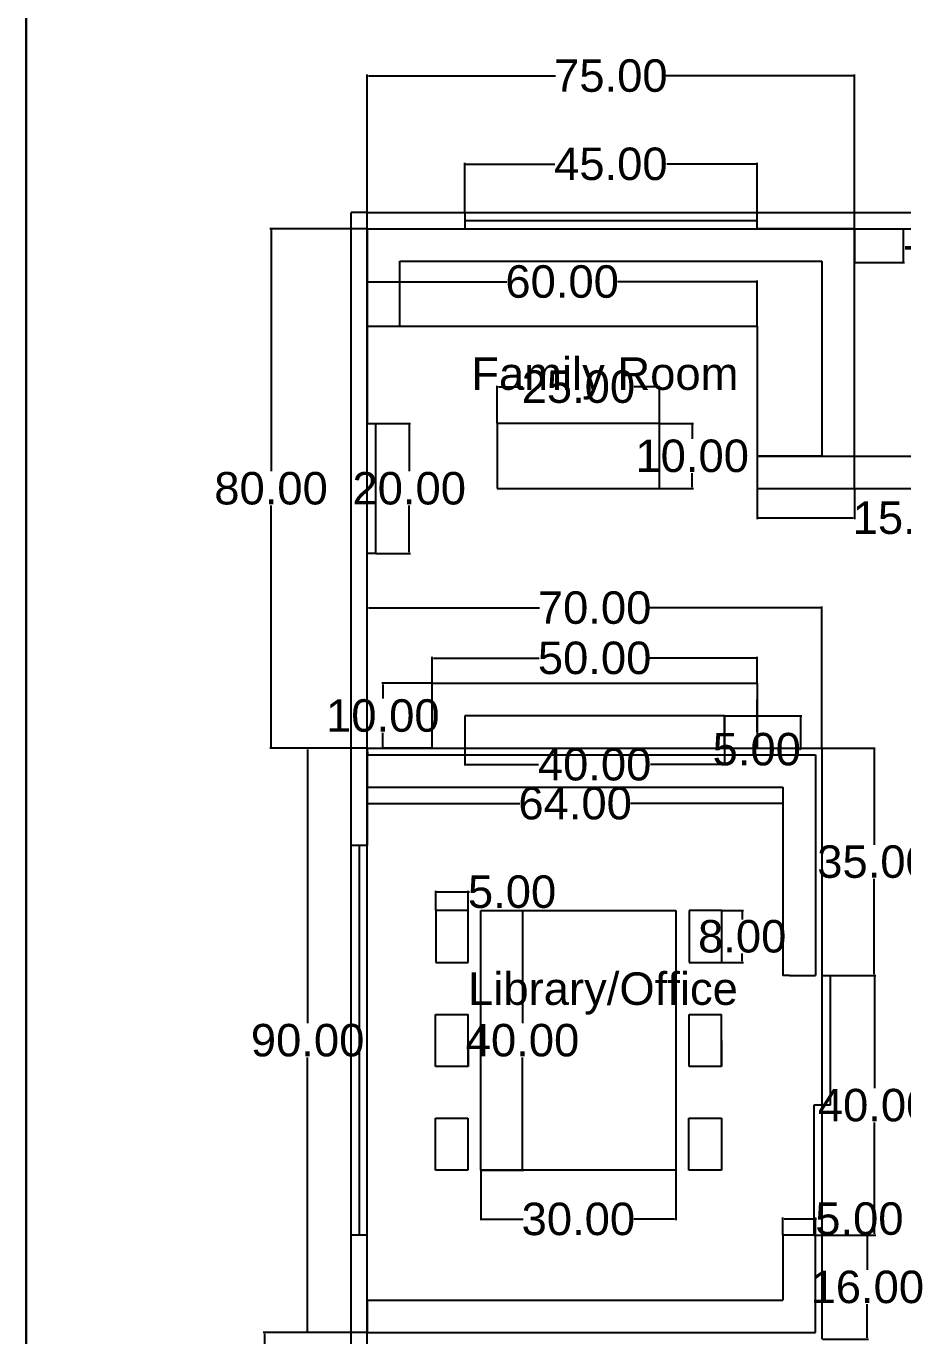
# Model space of a CAD drawing. Header units: millimetres. Extents: x 0 to 1000, y 0 to 1100.
# Drawn here: x 0 to 134.9, y 244.5 to 446.2 of the extents above; entities that cross this region are included whole.
import ezdxf

# ---------------------------------------------------------------- set-up
doc = ezdxf.new("R2010")
doc.units = ezdxf.units.MM
doc.header["$MEASUREMENT"] = 0
for name, color, linetype in [('2d1', 3, 'Continuous'), ('2ddim', 2, 'Continuous'), ('2ddimfurn', 2, 'Continuous'), ('2dfurn1', 130, 'Continuous'), ('text', 255, 'Continuous')]:
    doc.layers.add(name, color=color, linetype=linetype)
doc.styles.get("Standard").update_dxf_attribs({"font": 'Arial.ttf'})
doc.dimstyles.get("Standard").update_dxf_attribs({"dimtxt": 5, "dimasz": 0.18, "dimexe": 0.18, "dimexo": 0.0625, "dimgap": 0.09, "dimtad": 0, "dimtih": 1, "dimtoh": 1, "dimzin": 0, "dimdsep": 46, "dimtxsty": 'Standard', "dimcen": 0.09, "dimadec": 0, "dimazin": 0, "dimtfac": 1, "dimtofl": 0, "dimtmove": 0, "dimatfit": 3, "dimfxl": 1, "dimtolj": 1, "dimtzin": 0, "dimarcsym": 0})

# ---------------------------------------------------------------- blocks, each defined once
blk = doc.blocks.new('*D29')
at = {"layer": '2ddim', "color": 0, "lineweight": -2, "transparency": 16777216}
for p, q in [((127.5, 414.94), (127.5, 409.63)), ((135, 414.94), (135, 409.63)), ((127.68, 409.81), (134.82, 409.81)), ((135, 409.81), (135.18, 409.81))]:
    blk.add_line(p, q, dxfattribs=at)
at = {"layer": '2ddim', "color": 0, "transparency": 16777216}
for points in [[(127.68, 409.84), (127.68, 409.78), (127.5, 409.81)], [(134.82, 409.84), (134.82, 409.78), (135, 409.81)]]:
    blk.add_solid(points, dxfattribs=at)
at = {"layer": '2ddim', "color": 0, "transparency": 16777216, "insert": (141.73, 409.81), "char_height": 5, "attachment_point": 5}
blk.add_mtext('\\A1;7.50', dxfattribs=at)
blk = doc.blocks.new('*D30')
at = {"layer": '2ddim', "color": 0, "lineweight": -2, "transparency": 16777216}
for p, q in [((67.5, 417.56), (67.5, 425.15)), ((67.68, 424.97), (81.38, 424.97)), ((112.32, 424.97), (98.62, 424.97)), ((112.5, 417.56), (112.5, 425.15))]:
    blk.add_line(p, q, dxfattribs=at)
at = {"layer": '2ddim', "color": 0, "transparency": 16777216}
for points in [[(67.68, 425), (67.68, 424.94), (67.5, 424.97)], [(112.32, 425), (112.32, 424.94), (112.5, 424.97)]]:
    blk.add_solid(points, dxfattribs=at)
at = {"layer": '2ddim', "color": 0, "transparency": 16777216, "insert": (90, 424.97), "char_height": 5, "attachment_point": 5}
blk.add_mtext('\\A1;45.00', dxfattribs=at)
blk = doc.blocks.new('*D31')
at = {"layer": '2ddim', "color": 0, "lineweight": -2, "transparency": 16777216}
for p, q in [((52.5, 415.06), (52.5, 438.74)), ((52.68, 438.56), (81.5, 438.56)), ((127.32, 438.56), (98.5, 438.56)), ((127.5, 415.06), (127.5, 438.74))]:
    blk.add_line(p, q, dxfattribs=at)
at = {"layer": '2ddim', "color": 0, "transparency": 16777216}
for points in [[(52.68, 438.59), (52.68, 438.53), (52.5, 438.56)], [(127.32, 438.59), (127.32, 438.53), (127.5, 438.56)]]:
    blk.add_solid(points, dxfattribs=at)
at = {"layer": '2ddim', "color": 0, "transparency": 16777216, "insert": (90, 438.56), "char_height": 5, "attachment_point": 5}
blk.add_mtext('\\A1;75.00', dxfattribs=at)
blk = doc.blocks.new('*D32')
at = {"layer": '2ddim', "color": 0, "lineweight": -2, "transparency": 16777216}
for p, q in [((52.5, 335.06), (52.5, 356.8)), ((52.68, 356.62), (79, 356.62)), ((122.32, 356.62), (96, 356.62)), ((122.5, 335.06), (122.5, 356.8))]:
    blk.add_line(p, q, dxfattribs=at)
at = {"layer": '2ddim', "color": 0, "transparency": 16777216}
for points in [[(52.68, 356.65), (52.68, 356.59), (52.5, 356.62)], [(122.32, 356.65), (122.32, 356.59), (122.5, 356.62)]]:
    blk.add_solid(points, dxfattribs=at)
at = {"layer": '2ddim', "color": 0, "transparency": 16777216, "insert": (87.5, 356.62), "char_height": 5, "attachment_point": 5}
blk.add_mtext('\\A1;70.00', dxfattribs=at)
blk = doc.blocks.new('*D34')
at = {"layer": '2ddim', "color": 0, "lineweight": -2, "transparency": 16777216}
for p, q in [((52.44, 335), (43.14, 335)), ((43.32, 334.82), (43.32, 292.64)), ((43.32, 245.18), (43.32, 287.36)), ((52.44, 245), (43.14, 245))]:
    blk.add_line(p, q, dxfattribs=at)
at = {"layer": '2ddim', "color": 0, "transparency": 16777216}
for points in [[(43.29, 334.82), (43.35, 334.82), (43.32, 335)], [(43.29, 245.18), (43.35, 245.18), (43.32, 245)]]:
    blk.add_solid(points, dxfattribs=at)
at = {"layer": '2ddim', "color": 0, "transparency": 16777216, "insert": (43.32, 290), "char_height": 5, "attachment_point": 5}
blk.add_mtext('\\A1;90.00', dxfattribs=at)
blk = doc.blocks.new('*D35')
at = {"layer": '2ddim', "color": 0, "lineweight": -2, "transparency": 16777216}
for p, q in [((52.44, 245), (36.48, 245)), ((36.66, 244.82), (36.66, 202.64)), ((36.66, 155.18), (36.66, 197.36)), ((52.44, 155), (36.48, 155))]:
    blk.add_line(p, q, dxfattribs=at)
at = {"layer": '2ddim', "color": 0, "transparency": 16777216}
for points in [[(36.63, 244.82), (36.69, 244.82), (36.66, 245)], [(36.63, 155.18), (36.69, 155.18), (36.66, 155)]]:
    blk.add_solid(points, dxfattribs=at)
at = {"layer": '2ddim', "color": 0, "transparency": 16777216, "insert": (36.66, 200), "char_height": 5, "attachment_point": 5}
blk.add_mtext('\\A1;90.00', dxfattribs=at)
blk = doc.blocks.new('*D36')
at = {"layer": '2ddim', "color": 0, "lineweight": -2, "transparency": 16777216}
for p, q in [((52.46, 415), (37.51, 415)), ((37.69, 414.82), (37.69, 377.64)), ((37.69, 335.18), (37.69, 372.36)), ((52.46, 335), (37.51, 335))]:
    blk.add_line(p, q, dxfattribs=at)
at = {"layer": '2ddim', "color": 0, "transparency": 16777216}
for points in [[(37.66, 414.82), (37.72, 414.82), (37.69, 415)], [(37.66, 335.18), (37.72, 335.18), (37.69, 335)]]:
    blk.add_solid(points, dxfattribs=at)
at = {"layer": '2ddim', "color": 0, "transparency": 16777216, "insert": (37.69, 375), "char_height": 5, "attachment_point": 5}
blk.add_mtext('\\A1;80.00', dxfattribs=at)
blk = doc.blocks.new('*D56')
at = {"layer": '2ddim', "color": 0, "lineweight": -2, "transparency": 16777216}
for p, q in [((122.56, 335), (130.69, 335)), ((130.51, 334.82), (130.51, 320.14)), ((130.51, 300.18), (130.51, 314.86)), ((122.56, 300), (130.69, 300))]:
    blk.add_line(p, q, dxfattribs=at)
at = {"layer": '2ddim', "color": 0, "transparency": 16777216}
for points in [[(130.48, 334.82), (130.54, 334.82), (130.51, 335)], [(130.48, 300.18), (130.54, 300.18), (130.51, 300)]]:
    blk.add_solid(points, dxfattribs=at)
at = {"layer": '2ddim', "color": 0, "transparency": 16777216, "insert": (130.51, 317.5), "char_height": 5, "attachment_point": 5}
blk.add_mtext('\\A1;35.00', dxfattribs=at)
blk = doc.blocks.new('*D57')
at = {"layer": '2ddim', "color": 0, "lineweight": -2, "transparency": 16777216}
for p, q in [((122.56, 300), (130.78, 300)), ((130.6, 299.82), (130.6, 282.64)), ((130.6, 260.18), (130.6, 277.36)), ((122.56, 260), (130.78, 260))]:
    blk.add_line(p, q, dxfattribs=at)
at = {"layer": '2ddim', "color": 0, "transparency": 16777216}
for points in [[(130.57, 299.82), (130.63, 299.82), (130.6, 300)], [(130.57, 260.18), (130.63, 260.18), (130.6, 260)]]:
    blk.add_solid(points, dxfattribs=at)
at = {"layer": '2ddim', "color": 0, "transparency": 16777216, "insert": (130.6, 280), "char_height": 5, "attachment_point": 5}
blk.add_mtext('\\A1;40.00', dxfattribs=at)
blk = doc.blocks.new('*D58')
at = {"layer": '2ddim', "color": 0, "lineweight": -2, "transparency": 16777216}
for p, q in [((122.56, 260), (129.66, 260)), ((129.48, 259.82), (129.48, 254.64)), ((129.48, 244.18), (129.48, 249.36)), ((122.56, 244), (129.66, 244))]:
    blk.add_line(p, q, dxfattribs=at)
at = {"layer": '2ddim', "color": 0, "transparency": 16777216}
for points in [[(129.45, 259.82), (129.51, 259.82), (129.48, 260)], [(129.45, 244.18), (129.51, 244.18), (129.48, 244)]]:
    blk.add_solid(points, dxfattribs=at)
at = {"layer": '2ddim', "color": 0, "transparency": 16777216, "insert": (129.48, 252), "char_height": 5, "attachment_point": 5}
blk.add_mtext('\\A1;16.00', dxfattribs=at)
blk = doc.blocks.new('*D79')
at = {"layer": '2ddim', "color": 0, "lineweight": -2, "transparency": 16777216}
for p, q in [((53.81, 385), (59.14, 385)), ((58.96, 384.82), (58.96, 377.64)), ((58.96, 365.18), (58.96, 372.36)), ((53.81, 365), (59.14, 365))]:
    blk.add_line(p, q, dxfattribs=at)
at = {"layer": '2ddim', "color": 0, "transparency": 16777216}
for points in [[(58.93, 384.82), (58.99, 384.82), (58.96, 385)], [(58.93, 365.18), (58.99, 365.18), (58.96, 365)]]:
    blk.add_solid(points, dxfattribs=at)
at = {"layer": '2ddim', "color": 0, "transparency": 16777216, "insert": (58.96, 375), "char_height": 5, "attachment_point": 5}
blk.add_mtext('\\A1;20.00', dxfattribs=at)
blk = doc.blocks.new('*D87')
at = {"layer": '2ddimfurn', "color": 0, "lineweight": -2, "transparency": 16777216}
for p, q in [((52.5, 328.94), (52.5, 326.32)), ((116.5, 328.94), (116.5, 326.32)), ((52.68, 326.5), (75.97, 326.5)), ((116.32, 326.5), (93.03, 326.5))]:
    blk.add_line(p, q, dxfattribs=at)
at = {"layer": '2ddimfurn', "color": 0, "transparency": 16777216}
for points in [[(52.68, 326.53), (52.68, 326.47), (52.5, 326.5)], [(116.32, 326.53), (116.32, 326.47), (116.5, 326.5)]]:
    blk.add_solid(points, dxfattribs=at)
at = {"layer": '2ddimfurn', "color": 0, "transparency": 16777216, "insert": (84.5, 326.5), "char_height": 5, "attachment_point": 5}
blk.add_mtext('\\A1;64.00', dxfattribs=at)
blk = doc.blocks.new('*D88')
at = {"layer": '2ddimfurn', "color": 0, "lineweight": -2, "transparency": 16777216}
for p, q in [((107.12, 310), (110.4, 310)), ((110.22, 309.82), (110.22, 308.64)), ((110.22, 302.18), (110.22, 303.36)), ((107.12, 302), (110.4, 302))]:
    blk.add_line(p, q, dxfattribs=at)
at = {"layer": '2ddimfurn', "color": 0, "transparency": 16777216}
for points in [[(110.19, 309.82), (110.25, 309.82), (110.22, 310)], [(110.19, 302.18), (110.25, 302.18), (110.22, 302)]]:
    blk.add_solid(points, dxfattribs=at)
at = {"layer": '2ddimfurn', "color": 0, "transparency": 16777216, "insert": (110.22, 306), "char_height": 5, "attachment_point": 5}
blk.add_mtext('\\A1;8.00', dxfattribs=at)
blk = doc.blocks.new('*D89')
at = {"layer": '2ddimfurn', "color": 0, "lineweight": -2, "transparency": 16777216}
for p, q in [((116.5, 260.06), (116.5, 262.7)), ((116.68, 262.52), (121.32, 262.52)), ((121.5, 260.06), (121.5, 262.7)), ((121.5, 262.52), (121.68, 262.52))]:
    blk.add_line(p, q, dxfattribs=at)
at = {"layer": '2ddimfurn', "color": 0, "transparency": 16777216}
for points in [[(116.68, 262.55), (116.68, 262.49), (116.5, 262.52)], [(121.32, 262.55), (121.32, 262.49), (121.5, 262.52)]]:
    blk.add_solid(points, dxfattribs=at)
at = {"layer": '2ddimfurn', "color": 0, "transparency": 16777216, "insert": (128.26, 262.52), "char_height": 5, "attachment_point": 5}
blk.add_mtext('\\A1;5.00', dxfattribs=at)
blk = doc.blocks.new('*D90')
at = {"layer": '2ddimfurn', "color": 0, "lineweight": -2, "transparency": 16777216}
for p, q in [((70, 269.94), (70, 262.29)), ((100, 269.94), (100, 262.29)), ((70.18, 262.47), (76.48, 262.47)), ((99.82, 262.47), (93.52, 262.47))]:
    blk.add_line(p, q, dxfattribs=at)
at = {"layer": '2ddimfurn', "color": 0, "transparency": 16777216}
for points in [[(70.18, 262.5), (70.18, 262.44), (70, 262.47)], [(99.82, 262.5), (99.82, 262.44), (100, 262.47)]]:
    blk.add_solid(points, dxfattribs=at)
at = {"layer": '2ddimfurn', "color": 0, "transparency": 16777216, "insert": (85, 262.47), "char_height": 5, "attachment_point": 5}
blk.add_mtext('\\A1;30.00', dxfattribs=at)
blk = doc.blocks.new('*D91')
at = {"layer": '2ddimfurn', "color": 0, "lineweight": -2, "transparency": 16777216}
for p, q in [((70.06, 310), (76.58, 310)), ((76.4, 309.82), (76.4, 292.64)), ((76.4, 270.18), (76.4, 287.36)), ((70.06, 270), (76.58, 270))]:
    blk.add_line(p, q, dxfattribs=at)
at = {"layer": '2ddimfurn', "color": 0, "transparency": 16777216}
for points in [[(76.37, 309.82), (76.43, 309.82), (76.4, 310)], [(76.37, 270.18), (76.43, 270.18), (76.4, 270)]]:
    blk.add_solid(points, dxfattribs=at)
at = {"layer": '2ddimfurn', "color": 0, "transparency": 16777216, "insert": (76.4, 290), "char_height": 5, "attachment_point": 5}
blk.add_mtext('\\A1;40.00', dxfattribs=at)
blk = doc.blocks.new('*D92')
at = {"layer": '2ddimfurn', "color": 0, "lineweight": -2, "transparency": 16777216}
for p, q in [((63.04, 310.06), (63.04, 313.05)), ((63.22, 312.87), (67.86, 312.87)), ((68.04, 310.06), (68.04, 313.05)), ((68.04, 312.87), (68.22, 312.87))]:
    blk.add_line(p, q, dxfattribs=at)
at = {"layer": '2ddimfurn', "color": 0, "transparency": 16777216}
for points in [[(63.22, 312.9), (63.22, 312.84), (63.04, 312.87)], [(67.86, 312.9), (67.86, 312.84), (68.04, 312.87)]]:
    blk.add_solid(points, dxfattribs=at)
at = {"layer": '2ddimfurn', "color": 0, "transparency": 16777216, "insert": (74.79, 312.87), "char_height": 5, "attachment_point": 5}
blk.add_mtext('\\A1;5.00', dxfattribs=at)
blk = doc.blocks.new('*D103')
at = {"layer": '2ddimfurn', "color": 0, "lineweight": -2, "transparency": 16777216}
for p, q in [((72.5, 385.06), (72.5, 390.83)), ((72.68, 390.65), (76.44, 390.65)), ((97.32, 390.65), (93.56, 390.65)), ((97.5, 385.06), (97.5, 390.83))]:
    blk.add_line(p, q, dxfattribs=at)
at = {"layer": '2ddimfurn', "color": 0, "transparency": 16777216}
for points in [[(72.68, 390.68), (72.68, 390.62), (72.5, 390.65)], [(97.32, 390.68), (97.32, 390.62), (97.5, 390.65)]]:
    blk.add_solid(points, dxfattribs=at)
at = {"layer": '2ddimfurn', "color": 0, "transparency": 16777216, "insert": (85, 390.65), "char_height": 5, "attachment_point": 5}
blk.add_mtext('\\A1;25.00', dxfattribs=at)
blk = doc.blocks.new('*D104')
at = {"layer": '2ddimfurn', "color": 0, "lineweight": -2, "transparency": 16777216}
for p, q in [((97.56, 385), (102.7, 385)), ((102.52, 384.82), (102.52, 382.64)), ((102.52, 375.18), (102.52, 377.36)), ((97.56, 375), (102.7, 375))]:
    blk.add_line(p, q, dxfattribs=at)
at = {"layer": '2ddimfurn', "color": 0, "transparency": 16777216}
for points in [[(102.49, 384.82), (102.55, 384.82), (102.52, 385)], [(102.49, 375.18), (102.55, 375.18), (102.52, 375)]]:
    blk.add_solid(points, dxfattribs=at)
at = {"layer": '2ddimfurn', "color": 0, "transparency": 16777216, "insert": (102.52, 380), "char_height": 5, "attachment_point": 5}
blk.add_mtext('\\A1;10.00', dxfattribs=at)
blk = doc.blocks.new('*D105')
at = {"layer": '2ddimfurn', "color": 0, "lineweight": -2, "transparency": 16777216}
for p, q in [((112.5, 374.94), (112.5, 370.29)), ((127.5, 374.94), (127.5, 370.29)), ((112.68, 370.47), (127.32, 370.47)), ((127.5, 370.47), (127.68, 370.47))]:
    blk.add_line(p, q, dxfattribs=at)
at = {"layer": '2ddimfurn', "color": 0, "transparency": 16777216}
for points in [[(112.68, 370.5), (112.68, 370.44), (112.5, 370.47)], [(127.32, 370.5), (127.32, 370.44), (127.5, 370.47)]]:
    blk.add_solid(points, dxfattribs=at)
at = {"layer": '2ddimfurn', "color": 0, "transparency": 16777216, "insert": (135.96, 370.47), "char_height": 5, "attachment_point": 5}
blk.add_mtext('\\A1;15.00', dxfattribs=at)
blk = doc.blocks.new('*D106')
at = {"layer": '2ddimfurn', "color": 0, "lineweight": -2, "transparency": 16777216}
for p, q in [((52.5, 400.06), (52.5, 407.02)), ((52.68, 406.84), (73.97, 406.84)), ((112.32, 406.84), (91.03, 406.84)), ((112.5, 400.06), (112.5, 407.02))]:
    blk.add_line(p, q, dxfattribs=at)
at = {"layer": '2ddimfurn', "color": 0, "transparency": 16777216}
for points in [[(52.68, 406.87), (52.68, 406.81), (52.5, 406.84)], [(112.32, 406.87), (112.32, 406.81), (112.5, 406.84)]]:
    blk.add_solid(points, dxfattribs=at)
at = {"layer": '2ddimfurn', "color": 0, "transparency": 16777216, "insert": (82.5, 406.84), "char_height": 5, "attachment_point": 5}
blk.add_mtext('\\A1;60.00', dxfattribs=at)
blk = doc.blocks.new('*D107')
at = {"layer": '2ddimfurn', "color": 0, "lineweight": -2, "transparency": 16777216}
for p, q in [((112.56, 380), (165.39, 380)), ((165.21, 379.82), (165.21, 375.18)), ((112.56, 375), (165.39, 375)), ((165.21, 374.82), (165.03, 374.82)), ((165.21, 375), (165.21, 374.82))]:
    blk.add_line(p, q, dxfattribs=at)
at = {"layer": '2ddimfurn', "color": 0, "transparency": 16777216}
for points in [[(165.18, 379.82), (165.24, 379.82), (165.21, 380)], [(165.18, 375.18), (165.24, 375.18), (165.21, 375)]]:
    blk.add_solid(points, dxfattribs=at)
at = {"layer": '2ddimfurn', "color": 0, "transparency": 16777216, "insert": (158.45, 374.82), "char_height": 5, "attachment_point": 5}
blk.add_mtext('\\A1;5.00', dxfattribs=at)
blk = doc.blocks.new('*D108')
at = {"layer": '2ddimfurn', "color": 0, "lineweight": -2, "transparency": 16777216}
for p, q in [((62.5, 345.06), (62.5, 349.06)), ((112.5, 345.06), (112.5, 349.06)), ((62.68, 348.88), (78.98, 348.88)), ((112.32, 348.88), (96.02, 348.88))]:
    blk.add_line(p, q, dxfattribs=at)
at = {"layer": '2ddimfurn', "color": 0, "transparency": 16777216}
for points in [[(62.68, 348.91), (62.68, 348.85), (62.5, 348.88)], [(112.32, 348.91), (112.32, 348.85), (112.5, 348.88)]]:
    blk.add_solid(points, dxfattribs=at)
at = {"layer": '2ddimfurn', "color": 0, "transparency": 16777216, "insert": (87.5, 348.88), "char_height": 5, "attachment_point": 5}
blk.add_mtext('\\A1;50.00', dxfattribs=at)
blk = doc.blocks.new('*D109')
at = {"layer": '2ddimfurn', "color": 0, "lineweight": -2, "transparency": 16777216}
for p, q in [((62.44, 345), (54.72, 345)), ((54.9, 344.82), (54.9, 342.64)), ((54.9, 335.18), (54.9, 337.36)), ((62.44, 335), (54.72, 335))]:
    blk.add_line(p, q, dxfattribs=at)
at = {"layer": '2ddimfurn', "color": 0, "transparency": 16777216}
for points in [[(54.87, 344.82), (54.93, 344.82), (54.9, 345)], [(54.87, 335.18), (54.93, 335.18), (54.9, 335)]]:
    blk.add_solid(points, dxfattribs=at)
at = {"layer": '2ddimfurn', "color": 0, "transparency": 16777216, "insert": (54.9, 340), "char_height": 5, "attachment_point": 5}
blk.add_mtext('\\A1;10.00', dxfattribs=at)
blk = doc.blocks.new('*D110')
at = {"layer": '2ddimfurn', "color": 0, "lineweight": -2, "transparency": 16777216}
for p, q in [((67.5, 339.94), (67.5, 332.32)), ((107.5, 339.94), (107.5, 332.32)), ((67.68, 332.5), (78.88, 332.5)), ((107.32, 332.5), (96.12, 332.5))]:
    blk.add_line(p, q, dxfattribs=at)
at = {"layer": '2ddimfurn', "color": 0, "transparency": 16777216}
for points in [[(67.68, 332.53), (67.68, 332.47), (67.5, 332.5)], [(107.32, 332.53), (107.32, 332.47), (107.5, 332.5)]]:
    blk.add_solid(points, dxfattribs=at)
at = {"layer": '2ddimfurn', "color": 0, "transparency": 16777216, "insert": (87.5, 332.5), "char_height": 5, "attachment_point": 5}
blk.add_mtext('\\A1;40.00', dxfattribs=at)
blk = doc.blocks.new('*D111')
at = {"layer": '2ddimfurn', "color": 0, "lineweight": -2, "transparency": 16777216}
for p, q in [((107.56, 340), (119.39, 340)), ((119.21, 339.82), (119.21, 335.18)), ((107.56, 335), (119.39, 335)), ((119.21, 334.82), (119.03, 334.82)), ((119.21, 335), (119.21, 334.82))]:
    blk.add_line(p, q, dxfattribs=at)
at = {"layer": '2ddimfurn', "color": 0, "transparency": 16777216}
for points in [[(119.18, 339.82), (119.24, 339.82), (119.21, 340)], [(119.18, 335.18), (119.24, 335.18), (119.21, 335)]]:
    blk.add_solid(points, dxfattribs=at)
at = {"layer": '2ddimfurn', "color": 0, "transparency": 16777216, "insert": (112.46, 334.82), "char_height": 5, "attachment_point": 5}
blk.add_mtext('\\A1;5.00', dxfattribs=at)

msp = doc.modelspace()

# ---------------------------------------------------------------- linework, layer by layer
at = {"layer": '2d1'}
for p, q in [((50, 50), (50, 417.5)), ((52.5, 417.5), (50, 417.5)), ((52.5, 417.5), (272.5, 417.5)), ((52.5, 417.5), (67.5, 417.5)), ((67.5, 417.5), (67.5, 415)), ((67.5, 416.25), (112.5, 416.25)), ((112.5, 415), (112.5, 417.5)), ((52.5, 85), (52.5, 415)), ((52.5, 415), (272.5, 415)), ((52.5, 415), (52.5, 385)), ((52.5, 415), (52.5, 400)), ((127.5, 415), (112.5, 415)), ((127.5, 415), (135, 415)), ((52.5, 385), (53.75, 385)), ((53.75, 385), (53.75, 365)), ((53.75, 365), (52.5, 365)), ((52.5, 245), (52.5, 335)), ((52.5, 335), (122.5, 335)), ((52.5, 335), (52.5, 330)), ((52.5, 335), (62.5, 335)), ((52.5, 335), (52.516, 334)), ((122.5, 335), (122.5, 245)), ((52.516, 334), (121.516, 334)), ((121.516, 334), (121.516, 300)), ((52.5, 330), (52.5, 320)), ((52.5, 320), (50, 320)), ((51.25, 320), (51.25, 260)), ((122.5, 300), (123.75, 300)), ((123.75, 300), (123.75, 280)), ((122.5, 280), (121.25, 280)), ((121.25, 280), (121.25, 260)), ((123.75, 280), (122.5, 280)), ((52.5, 260), (50, 260)), ((52.5, 250), (52.5, 260)), ((121.25, 260), (122.5, 260)), ((121.5, 245), (121.5, 260)), ((52.5, 245), (52.5, 250)), ((52.5, 155), (52.5, 245)), ((52.5, 245), (121.5, 245)), ((122.5, 245), (122.5, 244))]:
    msp.add_line(p, q, dxfattribs=at)
at = {"layer": '2dfurn1'}
for p, q in [((52.5, 400), (52.5, 415)), ((52.5, 415), (127.5, 415)), ((127.5, 375), (127.5, 415)), ((57.5, 400), (57.5, 410)), ((57.5, 410), (122.5, 410)), ((122.5, 410), (122.5, 380)), ((52.5, 400), (112.5, 400)), ((52.5, 400), (57.5, 400)), ((112.5, 400), (112.5, 375)), ((97.5, 385), (72.5, 385)), ((72.5, 385), (72.5, 375)), ((97.5, 375), (97.5, 385)), ((122.5, 380), (112.5, 380)), ((72.5, 375), (97.5, 375)), ((112.5, 375), (127.5, 375)), ((62.5, 335), (62.5, 345)), ((62.5, 345), (112.5, 345)), ((112.5, 345), (112.5, 335)), ((112.5, 337.5), (112.5, 342.5)), ((107.5, 340), (67.5, 340)), ((67.5, 340), (67.5, 335)), ((107.5, 335), (107.5, 340)), ((62.5, 335), (62.5, 337.5)), ((62.5, 335), (112.5, 335)), ((67.5, 335), (107.5, 335)), ((52.5, 329), (52.516, 334)), ((52.516, 334), (121.516, 334)), ((121.516, 334), (121.516, 300)), ((52.5, 329), (116.5, 329)), ((116.5, 329), (116.5, 300)), ((68.036, 310), (63.036, 310)), ((63.036, 310), (63.036, 302)), ((68.036, 302), (68.036, 310)), ((70, 270), (70, 310)), ((70, 310), (85, 310)), ((85, 310), (100, 310)), ((100, 310), (100, 270)), ((107.061, 310), (102.061, 310)), ((102.061, 310), (102.061, 302)), ((107.061, 302), (107.061, 310)), ((63.036, 302), (68.036, 302)), ((102.061, 302), (107.061, 302)), ((117.5, 300), (116.5, 300)), ((117.5, 300), (121.516, 300)), ((63.018, 286), (63.018, 294)), ((63.018, 294), (68.024, 294)), ((68.012, 286), (68.024, 294)), ((102.042, 286), (102.042, 294)), ((102.042, 294), (107.048, 294)), ((107.036, 286), (107.048, 294)), ((68.018, 290), (68.018, 286)), ((107.042, 290), (107.042, 286)), ((68.018, 286), (63.018, 286)), ((107.042, 286), (102.042, 286)), ((63, 270), (63, 278)), ((63, 278), (68, 278)), ((68, 278), (68, 270)), ((102.024, 270), (102.024, 278)), ((102.024, 278), (107.024, 278)), ((107.024, 278), (107.024, 270)), ((68, 270), (63, 270)), ((100, 270), (70, 270)), ((107.024, 270), (102.024, 270)), ((121.5, 260), (116.5, 260)), ((116.5, 260), (116.5, 250)), ((121.5, 245), (121.5, 260)), ((52.5, 250), (116.5, 250)), ((52.5, 250), (52.5, 245)), ((52.5, 245), (121.5, 245))]:
    msp.add_line(p, q, dxfattribs=at)
at = {"layer": 'text'}
for p, q in [((0, 0), (0, 600)), ((0, 600), (0, 0))]:
    msp.add_line(p, q, dxfattribs=at)

# ---------------------------------------------------------------- texts
for s, p in [('Family Room', (68.506, 390.189)), ('Library/Office', (68.024, 295.47))]:
    msp.add_text(s, height=5, dxfattribs=at).set_placement(p)

# ---------------------------------------------------------------- dimensions: what is measured, and where the dimension line sits
at = {"layer": '2ddim'}
for base, p1, p2, picture, middle in [((52.5, 438.563), (127.5, 415), (52.5, 415), '*D31', (90, 438.563)), ((112.5, 424.966), (67.5, 417.5), (112.5, 417.5), '*D30', (90, 424.966)), ((135, 409.806), (127.5, 415), (135, 415), '*D29', (141.735, 409.806)), ((122.5, 356.62), (52.5, 335), (122.5, 335), '*D32', (87.5, 356.62))]:
    dim = msp.add_linear_dim(base=base, p1=p1, p2=p2, dimstyle='Standard', dxfattribs=at)
    dim.commit()
    dim.dimension.update_dxf_attribs({"geometry": picture, "text_midpoint": middle})
for base, p1, p2, picture, middle in [((37.686, 415), (52.519, 335), (52.519, 415), '*D36', (37.686, 375)), ((58.956, 365), (53.75, 385), (53.75, 365), '*D79', (58.956, 375)), ((43.317, 335), (52.5, 245), (52.5, 335), '*D34', (43.317, 290)), ((130.511, 300), (122.5, 335), (122.5, 300), '*D56', (130.511, 317.5)), ((130.604, 260), (122.5, 300), (122.5, 260), '*D57', (130.604, 280)), ((129.477, 244), (122.5, 260), (122.5, 244), '*D58', (129.477, 252)), ((36.664, 245), (52.5, 155), (52.5, 245), '*D35', (36.664, 200))]:
    dim = msp.add_linear_dim(base=base, p1=p1, p2=p2, angle=90, dimstyle='Standard', dxfattribs=at)
    dim.commit()
    dim.dimension.update_dxf_attribs({"geometry": picture, "text_midpoint": middle})
at = {"layer": '2ddimfurn'}
for base, p1, p2, picture, middle in [((112.5, 406.845), (52.5, 400), (112.5, 400), '*D106', (82.5, 406.845)), ((97.5, 390.652), (72.5, 385), (97.5, 385), '*D103', (85, 390.652)), ((127.5, 370.47), (112.5, 375), (127.5, 375), '*D105', (135.962, 370.47)), ((112.5, 348.879), (62.5, 345), (112.5, 345), '*D108', (87.5, 348.879)), ((107.5, 332.5), (67.5, 340), (107.5, 340), '*D110', (87.5, 332.5)), ((68.036, 312.874), (63.036, 310), (68.036, 310), '*D92', (74.792, 312.874)), ((100, 262.473), (70, 270), (100, 270), '*D90', (85, 262.473)), ((121.5, 262.518), (116.5, 260), (121.5, 260), '*D89', (128.255, 262.518))]:
    dim = msp.add_linear_dim(base=base, p1=p1, p2=p2, dimstyle='Standard', dxfattribs=at)
    dim.commit()
    dim.dimension.update_dxf_attribs({"geometry": picture, "text_midpoint": middle})
for base, p1, p2, picture, middle in [((102.518, 375), (97.5, 385), (97.5, 375), '*D104', (102.518, 380)), ((165.21, 375), (112.5, 380), (112.5, 375), '*D107', (158.455, 374.82)), ((54.898, 335), (62.5, 345), (62.5, 335), '*D109', (54.898, 340)), ((119.213, 335), (107.5, 340), (107.5, 335), '*D111', (112.457, 334.82)), ((76.399, 310), (70, 270), (70, 310), '*D91', (76.399, 290)), ((110.218, 302), (107.061, 310), (107.061, 302), '*D88', (110.218, 306))]:
    dim = msp.add_linear_dim(base=base, p1=p1, p2=p2, angle=90, dimstyle='Standard', dxfattribs=at)
    dim.commit()
    dim.dimension.update_dxf_attribs({"geometry": picture, "text_midpoint": middle})
dim = msp.add_aligned_dim(p1=(52.5, 329), p2=(116.5, 329), distance=-2.502, dimstyle='Standard', dxfattribs=at)
dim.commit()
dim.dimension.update_dxf_attribs({"geometry": '*D87', "text_midpoint": (84.5, 326.498)})

doc.saveas('drawing.dxf')
